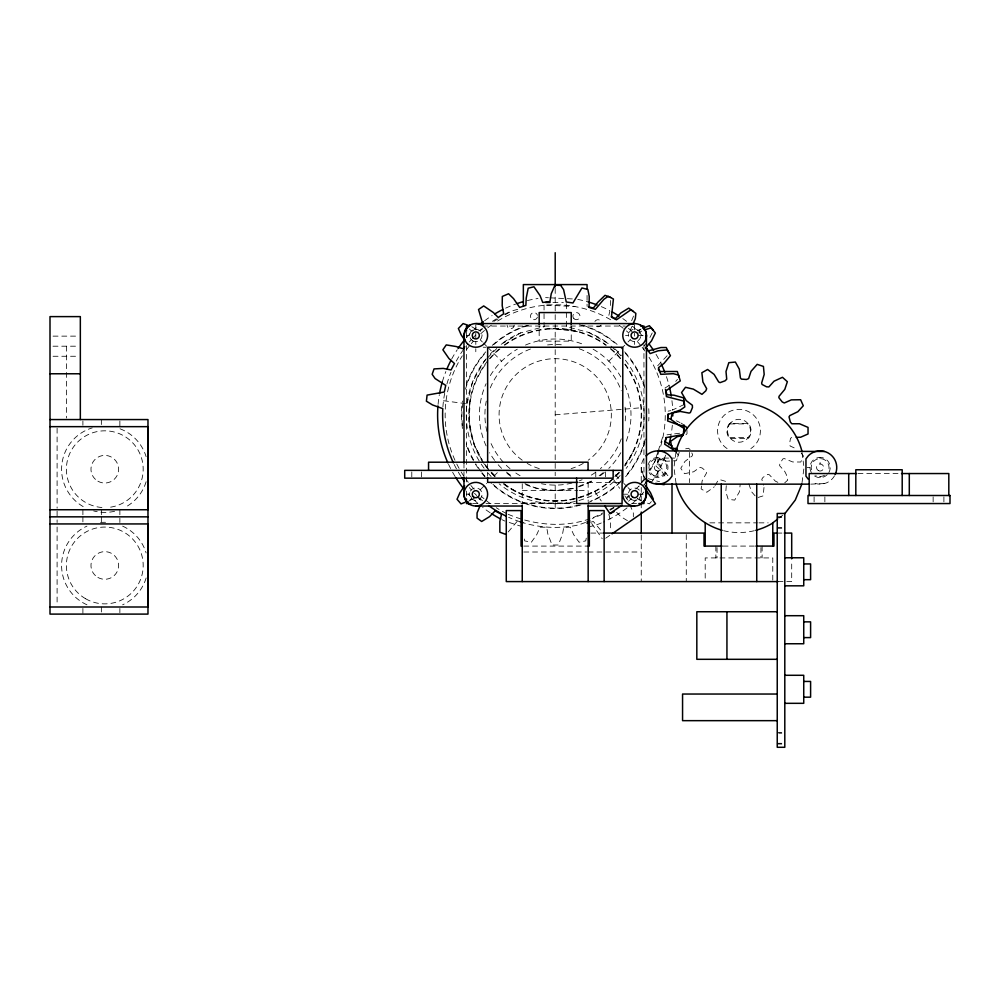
<?xml version="1.0" encoding="UTF-8"?>
<svg xmlns="http://www.w3.org/2000/svg" width="1000" height="1000" viewBox="0 0 1000 1000"><rect width="100%" height="100%" fill="white"/><g stroke="black" fill="none" stroke-linecap="round" stroke-linejoin="round"><path stroke-width="0.75" stroke-dasharray="5 3.75" d="M470.225 399.325L469.113 421.85L473.875 443.888L482.113 459.938M726.287 485.712L725.8 491.625L728.175 499.338L734.712 500.1L739.312 492.013L740.2 484.375M701.475 486.238L701.137 488.913L706.787 492.275L714.3 486.788M701.637 484.9L702.138 480.9L706.45 473.113L706.375 471.6L702.163 468L699.938 467.375L693.637 471.775L684.538 473.7L680.763 468.312L684.95 461.413L692.125 455.95L692.625 454.675L690.3 449.75L688.525 448.263L685.5 448.837M675.962 452.35L673.962 467.525L676.15 484.15M802.025 482.638L804.013 467.525M586.263 538.138L585.725 540.887L579.062 542.225L573.7 534.7L570.312 527.212L563.75 527.212L562.55 534.062L558.35 545.013L552.062 545.013L547.85 534.062L546.663 527.212L540.1 527.212L536.712 534.7L531.35 542.225L524.688 540.887L523.612 535.388M608.862 315.338L609.888 311.025M466.962 403.825L472.812 381.362L484.275 361.175L486.362 359.062M657.75 452.3L654.675 461.863L648.838 470.925M658.2 450.938L663.475 434.513M679.225 452.287L677.325 458.088L671.575 458.088M631.638 320.75L633.337 316.637L633.337 314.062M630.275 330.288L631.95 326.438M652.225 332.962L648.938 339.363M715.088 485.475L718.238 480.188L720.537 479.85L725.85 481.413L726.538 482.762M625.05 464.525L633.288 451.75M639.9 484.775L644.675 477.388M517.087 521.462L507.713 532.55M643.988 484.925L645.612 482.875M644.137 345.763L646.587 342.812M675.738 381.4L677.475 379.363M651.375 501.587L649.362 503.888L646.862 502.912M667.113 355.737L657.013 366.475L658.312 368.988M487.4 358L496.775 348.5M468.425 501.587L471.375 498.638M480.238 489.762L486.65 483.35M494.137 475.875L497.337 472.675M608.8 361.213L626.962 343.038M628.038 341.975L630.175 339.837M639.038 330.962L641 329M685.95 434.75L687.038 433.688L686.938 429.875M628.488 501.275L631.45 498.5M614.788 476.388L621.062 470.7M626.788 497.175L629.025 495.15M635.75 489.05L639.113 486.012A110.05 110.05 0 0 1 637.137 488.275M784.725 482.812L787.675 480.188L786.3 474.538L784.7 471.375L779.587 465.625L779.95 463.338L782.987 458.812L784.35 458.587L792.712 461.962L800.788 462.025L803.487 456.025L799.925 451.438M599.138 475.812L603.962 472.1M778.863 518.175L784.963 513.5M478.825 330.962L482.062 328.713M605.662 538.237L610.763 534.7M791.75 437.5L790.5 438.338L789.55 443.8L790.163 446.037L797.175 449.188M684.112 404.513L672.2 410.175M665.025 388.013L670.975 384.338M639.338 332.537L641.725 331.075M520.6 332.9L500.575 344.65A88.925 88.925 0 0 1 520.6 332.9L544.05 326.725L544.05 302.5M493.775 321.413L498.85 318.45M505.2 314.738L511.538 311.025L520.4 308.6M637.425 330.775L640.1 329.325M470.312 500.288L475.662 497.375M508.137 514.275C538.013 527 574.038 528.862 603.025 512.9M609.75 509.438L613.787 507.375M578.825 486.35L593.1 480.438A75.788 75.788 0 0 1 576.275 487.6M585.562 522.45L578.337 524.987A112.587 112.587 0 0 1 523.088 522.712M758.125 497.45L763.15 495.875L764.075 486.613M590.825 522.225L593.325 521.462L602.7 532.55M588.162 526.95L594.8 525.513A117.587 117.587 0 0 0 601.925 522.7M679.6 433.237L667.013 434.812M668.1 411.138L670.788 410.625M824.4 483.575L810.825 484.15M555.2 414.8L641.3 407.75M542.975 326.725L544.05 326.725M552.975 302.462L563.387 302.413M482.887 326.05L625.275 326.05M466.463 335.4L469.538 335.4M625.538 335.4L628.337 335.4M638.15 335.4L643.95 335.4M53.038 336.138L78.825 336.138M52.987 346.2L78.825 346.2M483.2 347.238L486.163 347.238M53.038 356.262L78.825 356.262M729.912 423.913L748.062 423.913M729.912 437.638L748.062 437.638M668.587 458.088L659.613 458.088L657.013 463.137L668.95 476.9M807 467.525L809.987 467.525M858 473.55L900 473.55M578.962 482.488L619.663 482.375M522.25 490.588L577.675 490.588M579.175 490.588L588.162 490.588M466.463 494.2L469.538 494.2M622.775 494.2L628.337 494.2M638.15 494.2L643.95 494.2M522.25 502.962L574.362 502.962M472.65 503.55L478.913 503.55M485.975 503.55L575.45 503.55M631.5 503.55L638.862 503.55M777.237 516.688L781.775 516.688M777.237 517.463L781.775 517.463M709.812 522.85L757.412 522.85M758.95 522.85L768.162 522.85M777.237 527.513L781.775 527.513M777.237 528.288L781.775 528.288M590.825 533.075L602.688 533.075M776.912 533.075L782.825 533.075M523.787 546.087L588.162 546.087M723.088 546.087L755.188 546.087M523.787 552.013L586.625 552.013M588.162 552.013L641.25 552.013M778.025 581.587L791.7 581.587L791.7 560.363M777.237 732.463L781.775 732.463M778.75 733.238L781.775 733.238M777.237 743.288L781.775 743.288M777.237 744.062L781.775 744.062M545.612 297.613L548.462 297.75M549.875 297.825L574.788 299.05M546.225 305.125L574.925 306.537M548.162 328.713L570.675 329.812M555.2 328.8L577.463 331.737M443.5 400.737L465.5 403.625M588.65 332.413L608.862 343.95A88.925 88.925 0 0 0 588.65 332.413L566.362 326.613L566.362 302.387M648.238 478.688L659.6 481.725M509.25 522.487L522.25 526.663M524.913 483.587L535.588 488.013L555.2 490.588L574.825 488.013A75.788 75.788 0 0 1 524.087 483.913M777.862 482.325L775.413 481.2L769.3 474.75L767.825 474.363L763.05 477.337L761.775 479.275L763.612 485.15M676.413 420.788L679.963 422.55M637.425 498.825L640.1 500.288M471.775 326.737L477.65 330.262M627.425 520.675L620.862 516.663L616.25 511.9M504.363 483.925C529.562 503.25 566.55 506.613 594.35 490.975L601.287 501M681.15 423.137L684.112 425.087M506.438 472.1L511.275 475.812M628.488 328.325L633.413 332.95M476.987 496.65L481.912 501.275M611.062 346.112L620.962 355.85M469.4 329L471.375 330.962M480.238 339.837L482.375 341.975M483.45 343.038L486.65 346.25M487.725 347.312L501.613 361.213M615.212 474.812L619.487 479.087M623.763 483.35L626.962 486.562M628.038 487.625L630.175 489.762M639.038 498.638L641 500.6M484.175 463.95L488.212 468.413M492.25 472.863L495.275 476.213M755.1 495.812L751.562 491.763L748.637 483.35M675.325 451.075L678.25 455.3L676.375 460.688L667.15 461.2L659.362 459.663L655.913 466.062L661.425 471.012L666.65 478.575M613.562 479.538L619.625 488.312M624.837 495.838L628.337 500.9M591.663 523.475L602.225 538.737M629.925 504.738L633.337 512.975L633.337 516.838M608.862 514.263L610.575 521.462L610.575 530.662M802.013 452.35L803.737 465.5M943.9 496.85L943.9 503.55M933.138 496.85L933.138 503.55M824.862 496.85L824.862 503.55M828.863 472.575A10.113 10.113 0 0 0 820.1 457.4L820.1 463.975M820.1 476.45L820.1 477.638M814.1 496.85L814.1 503.55M772.775 580.112L772.775 557.925L705.2 557.925L705.2 580.112M762.125 546.087L762.125 557.925M760.938 547.575L760.938 557.925M717.038 547.575L717.038 557.925M715.85 546.087L715.85 557.925M689.55 452.4L689.55 482.638M686.275 534.587L686.275 581.587M657.875 457.4L657.875 463.975M657.875 471.075L657.875 477.638M643.95 344.738L643.95 485.562M641.25 481.35L641.25 467.525L643.475 475.838L646.112 479.275A16.625 16.625 0 0 1 646.112 455.763M641.25 487.488L641.25 501.312M641.25 502.85L641.25 510.525M641.25 535.112L641.25 581.587M634.6 324.95L634.6 330.475M634.6 333.275L634.6 336.112M634.6 341.712L634.6 344.475M610.575 300.475L610.575 308.137M605.462 471.925L605.462 478.162M595.763 471.925L595.763 478.162M588.162 482.488L588.162 501.5M587.062 295.413L587.062 306.25M571.237 326.087L571.237 341.125L539.175 341.125L539.175 326.087M555.2 288.425L555.2 475.725M555.2 485.087L555.2 508.113M522.25 483.837L522.25 503.55M487.638 463.725L487.638 476.163M475.8 324.95L475.8 330.475M475.8 333.275L475.8 338.95M475.8 341.712L475.8 344.475M475.8 348.738L475.8 351.725M466.463 332.262L466.463 338.512M466.463 345.613L466.463 484.288M466.463 491.1L466.463 497.65M463.975 463.062L463.975 475.525M421.488 471.925L421.488 478.162M411.788 471.925L411.788 478.162M119.875 420.988L119.875 426.662M119.875 509.738L119.875 515.413M119.875 518.25L119.875 522.513M119.875 608.425L119.875 612.675M101.35 419.562L101.35 425.25M101.35 509.738L101.35 515.413M101.35 516.838L101.35 522.513M101.35 607L101.35 614.1M82.9 420.988L82.9 425.25M82.9 509.738L82.9 515.413M82.9 516.838L82.9 522.513M82.9 608.425L82.9 614.1M66.45 346.2L66.45 418.038M57.1 428.2L57.1 508.2M57.1 511.15L57.1 522.513M57.1 527.013L57.1 605.462M470.375 491.062A6.275 6.275 0 0 1 480.938 490.6A6.275 6.275 0 0 1 476.887 500.375A6.275 6.275 0 0 1 469.75 492.575M621.263 438.825A70.287 70.287 0 0 1 600.4 468.638M595.513 472.388A70.287 70.287 0 0 1 590.35 475.675M582.1 479.738A70.287 70.287 0 0 1 579.225 480.863M571.925 483.075A70.287 70.287 0 0 1 541.475 483.738M520.062 475.675A70.287 70.287 0 0 1 514.9 472.388M510.012 468.638A70.287 70.287 0 0 1 505.5 464.5M503.4 462.3A70.287 70.287 0 0 1 490.262 441.7M486.938 431.525A70.287 70.287 0 0 1 486.275 401.075M490.262 387.9A70.287 70.287 0 0 1 531.175 348.75M547.562 344.925A70.287 70.287 0 0 1 562.85 344.925M579.225 348.75A70.287 70.287 0 0 1 621.263 390.775M625.075 407.163A70.287 70.287 0 0 1 625.075 422.45M624.925 385.087A75.788 75.788 0 0 1 624.925 444.513M620.837 452.7A75.788 75.788 0 0 1 608.8 468.4M604.325 472.525A75.788 75.788 0 0 1 599.5 476.3M510.913 476.3A75.788 75.788 0 0 1 506.087 472.525M501.613 468.4A75.788 75.788 0 0 1 495.55 461.55M494.613 460.325A75.788 75.788 0 0 1 489.562 452.7M486.1 445.925A75.788 75.788 0 0 1 486.1 383.688M490.337 375.6A75.788 75.788 0 0 1 517.312 349.162M525.487 345.075A75.788 75.788 0 0 1 584.913 345.075M593.1 349.162A75.788 75.788 0 0 1 620.837 376.912M629.175 332.262A6.275 6.275 0 0 1 639.738 331.8A6.275 6.275 0 0 1 635.7 341.575A6.275 6.275 0 0 1 628.55 333.775M625.15 364A86.438 86.438 0 0 1 624.837 466.025M619.425 472.663A86.438 86.438 0 0 1 502.775 483.525M494.825 476.662A86.438 86.438 0 0 1 488.338 360.012M489.3 358.875A86.438 86.438 0 0 1 500.025 348.263M504.412 344.862A86.438 86.438 0 0 1 606.425 345.175M610.788 348.6A86.438 86.438 0 0 1 621.75 359.625M649 357.238A110.05 110.05 0 0 1 648.913 472.512M644.688 478.862A110.05 110.05 0 0 1 640.075 484.862M629.663 495.838A110.05 110.05 0 0 1 626.225 498.862M614.05 507.8A110.05 110.05 0 0 1 610.163 510.15M602.05 514.375A110.05 110.05 0 0 1 592.263 518.425M506.788 513.625A110.05 110.05 0 0 1 496.2 507.7M489.913 503.387A110.05 110.05 0 0 1 485.15 499.675M484 498.713A110.05 110.05 0 0 1 481.725 496.725M474.175 489.263A110.05 110.05 0 0 1 469.212 483.475M468.275 482.287A110.05 110.05 0 0 1 464.712 477.425M463.862 476.175A110.05 110.05 0 0 1 459.862 469.75M459.113 468.425A110.05 110.05 0 0 1 455.625 461.65M454.988 460.275A110.05 110.05 0 0 1 462.312 355.8M466.613 349.513A110.05 110.05 0 0 1 470.337 344.75M471.3 343.6A110.05 110.05 0 0 1 473.275 341.325M480.75 333.762A110.05 110.05 0 0 1 486.525 328.812M487.725 327.875A110.05 110.05 0 0 1 491.362 325.163M497.638 321.012A110.05 110.05 0 0 1 612.913 321.1M619.263 325.312A110.05 110.05 0 0 1 625.262 329.938M626.413 330.9A110.05 110.05 0 0 1 628.675 332.875M637.263 341.475A110.05 110.05 0 0 1 641.2 346.125M642.138 347.325A110.05 110.05 0 0 1 644.837 350.962M644.912 442.013A93.737 93.737 0 0 1 624.675 477.75M620.4 482.163A93.737 93.737 0 0 1 588.2 502.55M580.962 504.938A93.737 93.737 0 0 1 491.138 483.237M484.712 476.6A93.737 93.737 0 0 1 481.75 473.05M478.113 468.137A93.737 93.737 0 0 1 474.025 461.688M473.263 460.337A93.737 93.737 0 0 1 466.938 446.375M462.475 428.525A93.737 93.737 0 0 1 462.488 401.012M466.438 384.65A93.737 93.737 0 0 1 485.737 351.863M492.262 345.337A93.737 93.737 0 0 1 527.975 325.1M582.425 325.1A93.737 93.737 0 0 1 618.15 345.337M624.675 351.863A93.737 93.737 0 0 1 644.912 387.575M648.75 408.675A93.737 93.737 0 0 1 648.75 420.95M672.325 425.213A117.587 117.587 0 0 1 671.15 434.363M665.638 455.175A117.587 117.587 0 0 1 650.537 483.638M643.863 492.038A117.587 117.587 0 0 1 637.537 498.75M636.425 499.825A117.587 117.587 0 0 1 631.838 503.988M627.05 507.887A117.587 117.587 0 0 1 603.337 522.087M504.913 521.087A117.587 117.587 0 0 1 502.175 519.75M490.175 512.775A117.587 117.587 0 0 1 482.675 507.35M477.962 503.462A117.587 117.587 0 0 1 466.025 491.438M455.163 476.587A117.587 117.587 0 0 1 451.325 469.888M450.6 468.512A117.587 117.587 0 0 1 448.562 464.338M438.088 404.387A117.587 117.587 0 0 1 439.263 395.238M442.35 381.775A117.587 117.587 0 0 1 445.863 371.538M451.675 359.05A117.587 117.587 0 0 1 457.238 349.775M466.55 337.562A117.587 117.587 0 0 1 477.4 326.637M484.575 320.788A117.587 117.587 0 0 1 492.125 315.575M505.662 308.163A117.587 117.587 0 0 1 515.612 304.088M527.375 300.562A117.587 117.587 0 0 1 538 298.488M577.762 299.4A117.587 117.587 0 0 1 588.225 301.95M601.312 306.637A117.587 117.587 0 0 1 609.6 310.55M622.788 318.575A117.587 117.587 0 0 1 626.525 321.312M632.45 326.15A117.587 117.587 0 0 1 643.375 337M656.05 354.338A117.587 117.587 0 0 1 660.5 362.475M666.425 376.637A117.587 117.587 0 0 1 669.075 385.475M671.938 400.65A117.587 117.587 0 0 1 672.688 409.787M624.788 364.263A86 86 0 0 1 624.788 465.337M619.1 472.362A86 86 0 0 1 503.45 483.488M494.4 475.613A86 86 0 0 1 489.338 470.1M488.375 468.938A86 86 0 0 1 483.062 461.625M482.262 460.35A86 86 0 0 1 486.525 363.05M490.312 358.363A86 86 0 0 1 499.913 348.938M504.663 345.225A86 86 0 0 1 605.737 345.225M610.5 348.938A86 86 0 0 1 621.075 359.513M811.338 472.575A10.113 10.113 0 0 1 820.1 457.4M827.262 474.675A10.113 10.113 0 0 1 812.95 474.675M811.475 469.825A8.938 8.938 0 0 1 820.1 458.587A8.938 8.938 0 0 1 828.737 469.825M824.575 475.25A8.938 8.938 0 0 1 815.638 475.25M834.5 475.838A16.625 16.625 0 0 1 811.787 481.912M648.1 464.9A10.113 10.113 0 0 1 662.925 458.762A10.113 10.113 0 0 1 665.025 474.675A10.113 10.113 0 0 1 649.112 472.575M146.125 481.737A43.188 43.188 0 0 1 126.388 506.613M114.6 511.275A43.188 43.188 0 0 1 93.612 510.925M83.188 506.613A43.188 43.188 0 0 1 92.263 427.875M120 428.787A43.188 43.188 0 0 1 146.125 456.688M101.925 507.5A38.4 38.4 0 0 1 72.025 449.188A38.4 38.4 0 0 1 137.55 449.188A38.4 38.4 0 0 1 107.65 507.5M146.125 578A43.188 43.188 0 0 1 122.625 604.8M86.95 604.8A43.188 43.188 0 0 1 86.95 526.125M100.562 522.487A43.188 43.188 0 0 1 109.012 522.487M122.625 526.125A43.188 43.188 0 0 1 146.125 552.938M727.087 448.587A21.412 21.412 0 0 1 722.887 416.662A21.412 21.412 0 0 1 755.088 416.662A21.412 21.412 0 0 1 750.875 448.587M754.338 530.7A65.025 65.025 0 0 1 723.65 530.712M520.15 521.788A112.587 112.587 0 0 1 508.6 517.288M482.475 500.737A112.587 112.587 0 0 1 477.825 496.575M476.7 495.5A112.587 112.587 0 0 1 474.513 493.312M471.35 489.925A112.587 112.587 0 0 1 469.325 487.612M460.962 476.4A112.587 112.587 0 0 1 453.988 464.087M442.9 406.875A112.587 112.587 0 0 1 444.725 393.113M446.912 384.012A112.587 112.587 0 0 1 450.95 372.3M456.25 361.1A112.587 112.587 0 0 1 462.788 350.513M469.363 341.95A112.587 112.587 0 0 1 471.413 339.613M472.463 338.462A112.587 112.587 0 0 1 475.7 335.087M480.238 330.812A112.587 112.587 0 0 1 482.575 328.775M492.425 321.35A112.587 112.587 0 0 1 496.362 318.825M504.525 314.275A112.587 112.587 0 0 1 511.538 311.025M625.363 360.175A88.925 88.925 0 0 1 626.138 468.425M620.15 475.538A88.925 88.925 0 0 1 499.15 483.825M491.138 476.463A88.925 88.925 0 0 1 487.987 473.013M484.113 468.212A88.925 88.925 0 0 1 486.175 358.75M490.262 354.062A88.925 88.925 0 0 1 495.838 348.612M614.8 348.812A88.925 88.925 0 0 1 621.4 355.425M601.062 325.012A3.55 3.55 0 0 1 594.913 325.012M594.913 321.463A3.55 3.55 0 0 1 601.062 321.463M514.2 325.112A3.55 3.55 0 0 1 510.65 328.663A3.55 3.55 0 0 1 507.1 325.112M537.425 317.113A3.55 3.55 0 0 1 531.962 319.1A3.55 3.55 0 0 1 531.962 313.288A3.55 3.55 0 0 1 537.425 315.275M645.325 438.95A93.3 93.3 0 0 1 625.337 476.337M621.175 480.775A93.3 93.3 0 0 1 590.913 501M579.35 504.925A93.3 93.3 0 0 1 490.312 481.838M485.075 476.337A93.3 93.3 0 0 1 482.125 472.812M481.188 471.6A93.3 93.3 0 0 1 475.962 464.05M473.65 460.138A93.3 93.3 0 0 1 466.362 443.325M462.512 425.462A93.3 93.3 0 0 1 462.512 404.15M465.487 389.2A93.3 93.3 0 0 1 486.087 352.125M493.663 344.675A93.3 93.3 0 0 1 529.6 325.075M579.35 324.675A93.3 93.3 0 0 1 616.75 344.675M625.337 353.263A93.3 93.3 0 0 1 644.925 389.2M522.225 460.213A56.112 56.112 0 0 1 513.5 377.25A56.112 56.112 0 0 1 596.912 377.25A56.112 56.112 0 0 1 588.188 460.213M583.263 463.4A56.112 56.112 0 0 1 571.138 468.612M539.275 468.612A56.112 56.112 0 0 1 527.15 463.4M729.575 423.512L728.5 424.9A12.112 12.112 0 0 0 728.5 437.013L729.575 438.413L748.4 438.413L749.475 437.013A12.112 12.112 0 0 0 749.475 424.9L748.4 423.512L729.575 423.512M730.875 422.663L729.05 425.037A11.475 11.475 0 0 0 729.05 436.512L730.875 438.888A11.475 11.475 0 0 0 747.1 438.888L748.925 436.512A11.475 11.475 0 0 0 748.925 425.037L747.1 422.663A11.475 11.475 0 0 0 730.875 422.663M631.475 499.637A6.275 6.275 0 0 0 640.875 494.2A6.275 6.275 0 0 0 631.475 488.775A6.275 6.275 0 0 0 631.475 499.637M472.675 340.838A6.275 6.275 0 0 0 482.075 335.4A6.275 6.275 0 0 0 472.675 329.975A6.275 6.275 0 0 0 472.675 340.838M818.325 470.588A3.55 3.55 0 0 0 823.65 467.525A3.55 3.55 0 0 0 818.325 464.45A3.55 3.55 0 0 0 818.325 470.588M653.4 475.25A8.938 8.938 0 0 0 666.8 467.525A8.938 8.938 0 0 0 653.4 459.787A8.938 8.938 0 0 0 653.4 475.25M656.1 470.588A3.55 3.55 0 0 0 661.425 467.525A3.55 3.55 0 0 0 656.1 464.45A3.55 3.55 0 0 0 656.1 470.588M97.875 481.175A13.812 13.812 0 0 0 118.6 469.212A13.812 13.812 0 0 0 97.875 457.25A13.812 13.812 0 0 0 97.875 481.175M85.588 598.725A38.4 38.4 0 0 0 143.188 565.462A38.4 38.4 0 0 0 85.588 532.212A38.4 38.4 0 0 0 85.588 598.725M97.875 577.425A13.812 13.812 0 0 0 118.6 565.462A13.812 13.812 0 0 0 97.875 553.5A13.812 13.812 0 0 0 97.875 577.425M573.9 318.65A3.55 3.55 0 0 0 579.85 317.062A3.55 3.55 0 0 0 575.5 312.712A3.55 3.55 0 0 0 573.9 318.65"/><path stroke-width="1.5" d="M683.625 431.725L684.112 425.087M463.975 463.062L463.975 335.4L465.562 329.487L469.888 325.15M469.888 504.45A11.838 11.838 0 0 1 469.888 483.95A11.838 11.838 0 0 1 487.638 494.2A11.838 11.838 0 0 1 469.888 504.45C465.375 501.812 463.05 496.2 464.375 491.138M646.038 338.462C647.362 333.4 645.037 327.8 640.525 325.15M646.438 335.4A11.838 11.838 0 0 1 628.688 345.65A11.838 11.838 0 0 1 628.688 325.15A11.838 11.838 0 0 1 646.438 335.4L646.438 494.2L644.85 500.125L640.525 504.45M676.15 450.887L676.175 450.688A65.025 65.025 0 0 1 801.787 450.688L801.825 450.887M801.825 484.15L795.3 500.025L784.963 513.5M666.225 437.525L665.025 441.587L672.163 446M479.913 506.112L477.062 512.975L477.062 518.125L481.662 521.475L489.538 516.663L495.075 510.95L501.55 514.263L499.837 521.462L499.837 532.188L505.387 534.263M633.075 323.888L635.312 318.762L635.862 313.412L631 309.725L616.438 319.8L611.425 317.125L613.413 299.012L608.237 296.3L603.862 299.325L595.363 309.325L589.062 307.425L589.237 296.525L587.875 289.475L581.938 287.962L572.95 302.987L566.263 301.988L563.6 289.613L560.675 285.375L554.975 285.238L551.25 293.688L549.938 301.525L542.737 302.488L540.037 295.587L533.938 286.762L528.2 288.212L526.225 298.075L525.862 305.4L519.637 307.413L513.562 298.637L508.562 293.762L502.325 296.45L502.2 305.688L503.675 313.762L498.263 317.5L493.387 312.55L483.7 305.938L478.537 309.513L483.05 324.7M464.8 346.725L463.162 348.775L456.188 346.538L446.262 344.913L442.887 349.775L448.988 358.587L454.487 363.537L451.05 369.95L443.25 368.4L434.038 368.913L432.163 374.3L435.087 378.537L445.737 385.387L444.312 392L427.088 395.112L426.4 401.2L432.525 404.95L442.788 408.638A112.587 112.587 0 0 0 453.413 462.9M645.612 482.875L647.25 480.825L651.438 482.175M464.637 485.8L459.925 492.7L457.025 499.275L461.05 503.888L464.8 502.438M777.65 519.113L771.5 523.825A65.025 65.025 0 0 1 755.812 530.325M612.05 533.812L655.487 503.762L645.812 489.762M622.2 505.1L609.925 513.5L604.763 506.025M610.15 513.6L614.038 511.613M644.362 329.975L651.175 327.812L655.362 332.987L651.475 340.913L645.962 347.55L650.125 353.575L658.288 350.763L667.062 349.913L670.438 355.65L664.05 363.35L658.538 367.638L660.763 374.338L673.325 373.688L678.525 375.062L680.263 380.913L665.7 390.988L666.425 396.613L684.075 401.15L684.8 406.938L680.413 409.975L668.062 414.412L667.625 420.975L677.875 424.65L684.013 428.4L683.325 434.487L666.1 437.612L664.675 444.212L675.325 451.075M642.85 328.25L649.362 325.712L653.388 330.325M587.013 521.938L589.9 520.925M587.062 523.362L589.562 522.6M683.062 435.4L677.275 436.7L670.625 441.287L671.875 447.75L677.425 449.462M796.2 437.362L800.65 437.225L808.037 433.975L808.037 427.4L799.488 423.75L791.787 423.75L790.325 421.95L789.025 416.85L789.837 415.575L797.85 411.712L803.3 405.75L800.625 399.738L791.325 399.875L784.3 402.987L782.225 401.938L778.85 397.663L779.05 396.3L784.812 389.363L787.35 381.7L782.463 377.3L774.025 381.213L768.875 386.938L766.562 386.812L762.05 384.45L761.65 383L764.188 374.462L763.425 366.425L757.175 364.363L751.025 371.337L748.612 378.638L746.438 379.475L741.375 379.113L740.413 377.938L739.3 369.113L735.375 362.062L728.825 362.675L726 371.538L726.725 379.2L725.075 380.825L720.025 382.638L718.675 381.95L714.075 374.338L707.613 369.487L701.875 372.725L702.9 381.975L706.675 388.675L705.837 390.825L701.963 394.338L693.363 389.137L685.5 387.3L681.55 392.562L686.213 400.613L692.362 405.238L692.45 407.55L690.362 412.587L689.087 413.075L680.212 411.425L672.288 412.95L670.837 419.375L678.375 424.825L685.875 426.525L686.9 428.6M545.538 302.5L550 302.475M475.8 323.575L634.6 323.575M469.575 326.05L466.463 326.05L466.463 331.15M640.837 326.05L643.95 326.05L643.95 329.162M50 373.775L80.337 373.775M50 419.562L147.975 419.562L147.975 614.1L50 614.1L50 316.613L80.337 316.613L80.337 419.562M50 426.662L147.975 426.662L147.975 509.738L50 509.738M657.875 450.887L824.4 451.463M856.475 473.55L809.188 473.55L809.188 495.5M901.525 473.55L948.812 473.55L948.812 495.5M577.725 482.375L487.638 482.375L487.638 477.713M657.875 484.15L809.438 484.15M471.125 503.55L466.463 503.55L466.463 498.875M638.862 503.55L643.95 503.55L643.95 500.438M475.8 506.037L522.25 506.037M588.162 506.037L634.6 506.037M50 516.838L147.975 516.838M50 523.938L147.975 523.938L147.975 607L50 607M588.162 533.075L589.338 533.075M603.612 533.075L704.025 533.075L704.025 546.087L722.1 546.087M776.912 533.075L773.95 533.075L773.95 546.087L755.875 546.087M784.312 533.075L791.7 533.075L791.7 558.85M522.25 546.087L521.062 546.087L521.062 510.588L506.275 510.588L506.275 581.587L778.025 581.587M588.162 546.087L589.338 546.087L589.338 510.588L604.138 510.588L604.138 581.587M784.8 557.775L803.737 557.775L803.737 585.825L784.8 585.825M803.737 563.938L810.6 563.938L810.6 579.675L803.737 579.675M777.237 611.737L696.825 611.737L696.825 659.312L777.237 659.312M784.8 615.7L803.737 615.7L803.737 643.75L784.8 643.75M803.737 621.85L810.6 621.85L810.6 637.6L803.737 637.6M784.8 675.288L803.737 675.288L803.737 703.325L784.8 703.325M803.737 681.438L810.6 681.438L810.6 697.175L803.737 697.175M777.237 694.038L682.562 694.038L682.562 720.662L777.237 720.662M664.15 484.7L655.625 483.375M670.788 418.988L668.1 418.462L668.1 414.075M588.312 306.625L593.325 308.137L597.788 302.325L605.025 295.338L610.575 297.413M722.163 530.325C700.138 524.025 682.475 506.362 676.175 484.35L676.15 484.15M469.275 325.688L463.088 323.587L458.375 328.488L461.175 334.888L464.637 339.9M611.45 316.663L615.337 318.65L620.862 312.95L628.737 308.125L633.337 311.488M675.738 448.2L677.475 450.25M645.775 485.8L650.487 492.7L653.388 499.275M645.775 347.825L648.238 350.913L660.925 347.525L666.25 347.525L668.95 352.713M808.35 479.275L805.962 476.163L805.962 458.875L808.35 455.763A16.625 16.625 0 0 1 835.175 474.55M658.312 368.988L659.613 371.512L677.325 371.512L679.225 377.312M665.425 389.375L667.013 394.787L674 395.188L683.625 397.875L684.112 404.513M646.038 491.138L646.438 494.2A11.838 11.838 0 0 1 628.688 504.45A11.838 11.838 0 0 1 628.688 483.95A11.838 11.838 0 0 1 646.438 494.2M463.975 335.4L464.375 338.462M909.3 473.55L909.3 495.5M902.2 495.5L902.2 469.762L855.812 469.762L855.812 495.5M848.713 473.55L848.713 495.5M772.775 522.85L772.775 546.087M756.737 484.15L756.737 581.587M726.938 611.737L726.938 659.312M721.237 484.15L721.237 581.587M705.2 522.85L705.2 546.087M672.013 483.862L672.013 533.075M641.25 512.062L641.25 533.575M622.775 482.375L622.775 347.238L487.638 347.238L487.638 462.175M613.15 470.363L613.15 478.162L404.712 478.162L404.712 470.363L622.087 470.363L622.087 503.55L576.65 503.55L576.65 478.162M588.062 470.363L588.062 462.2L428.562 462.2L428.562 470.363M588.162 505.075L588.162 581.587M587.062 289.225L587.062 284.587L523.35 284.587L523.35 306.25M571.237 324.588L571.237 312.562L539.175 312.562L539.175 324.588M555.2 252.712L555.2 286.875M522.25 505.075L522.25 581.587M463.975 477.075L463.975 494.2M670.888 435.863A117.587 117.587 0 0 1 668.888 444.85M500.812 519.05A117.587 117.587 0 0 1 491.475 513.612M463.075 487.863A117.587 117.587 0 0 1 455.975 477.887M447.925 462.938A117.587 117.587 0 0 1 437.95 405.925M439.525 393.738A117.587 117.587 0 0 1 442.35 381.775M447.038 368.7A117.587 117.587 0 0 1 450.962 360.412M458.1 348.488A117.587 117.587 0 0 1 464.575 339.888M480.938 323.638A117.587 117.587 0 0 1 483.363 321.725M494.738 313.95A117.587 117.587 0 0 1 502.875 309.5M517.05 303.587A117.587 117.587 0 0 1 522.9 301.737M588.225 301.95A117.587 117.587 0 0 1 597.025 304.913M612.312 312.013A117.587 117.587 0 0 1 618.938 315.988M649.212 344.175A117.587 117.587 0 0 1 653.6 350.425M661.188 363.862A117.587 117.587 0 0 1 664.85 372.337M669.45 386.975A117.587 117.587 0 0 1 671.287 396.075M672.775 412.863A117.587 117.587 0 0 1 672.788 415.95M646.112 479.275A16.625 16.625 0 0 0 669.625 479.275L672.013 476.163L672.013 458.875L669.625 455.763A16.625 16.625 0 0 0 646.112 455.763M147.775 464.988A43.188 43.188 0 0 1 147.775 473.438M147.775 561.237A43.188 43.188 0 0 1 147.775 569.688M523.088 522.712A112.587 112.587 0 0 1 520.15 521.788M505.788 515.962A112.587 112.587 0 0 1 488.575 505.562M464.412 481.388A112.587 112.587 0 0 1 461.75 477.575M950 495.5L808 495.5L808 503.55L950 503.55L950 495.5M784.8 513.462L777.237 513.462L777.237 747.288L784.8 747.288L784.8 513.462M632.825 497.275A3.55 3.55 0 0 0 638.15 494.2A3.55 3.55 0 0 0 632.825 491.125A3.55 3.55 0 0 0 632.825 497.275M632.825 338.475A3.55 3.55 0 0 0 638.15 335.4A3.55 3.55 0 0 0 632.825 332.325A3.55 3.55 0 0 0 632.825 338.475M473.3 337.912A3.55 3.55 0 0 0 479.237 336.325A3.55 3.55 0 0 0 474.888 331.975A3.55 3.55 0 0 0 473.3 337.912M467.438 343.775A11.838 11.838 0 0 0 487.238 338.462A11.838 11.838 0 0 0 472.738 323.975A11.838 11.838 0 0 0 467.438 343.775M473.3 496.712A3.55 3.55 0 0 0 479.237 495.125A3.55 3.55 0 0 0 474.888 490.775A3.55 3.55 0 0 0 473.3 496.712"/></g></svg>
